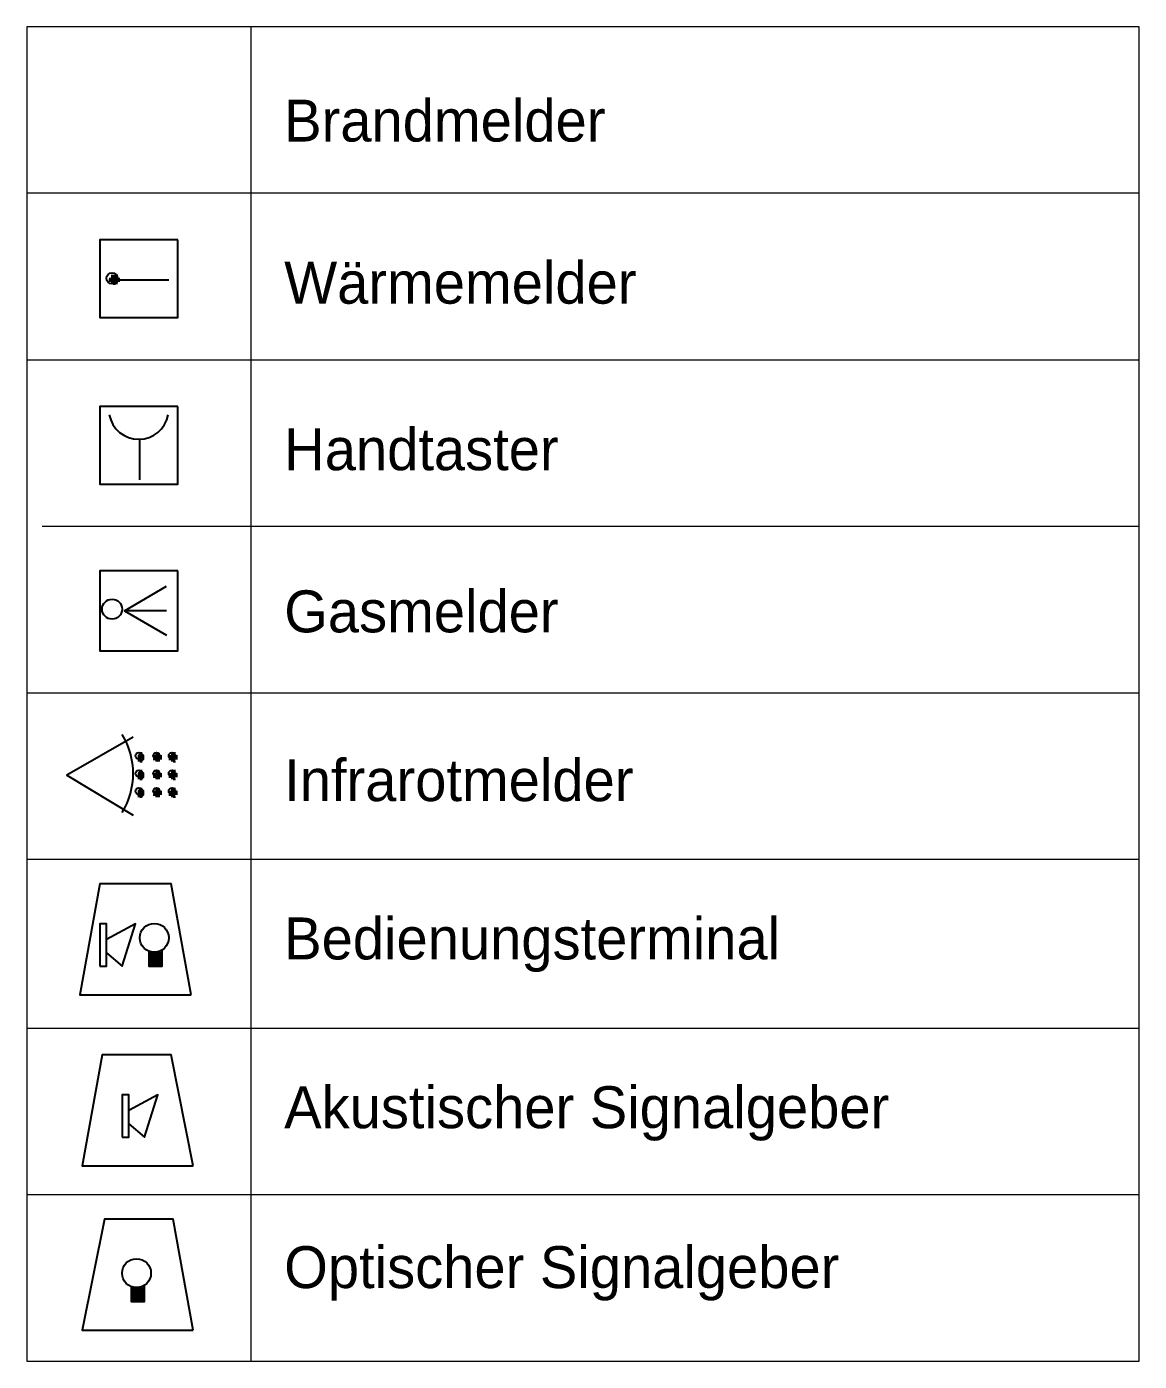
# Model space of a CAD drawing. Header units: millimetres. Extents: x -14546 to 9144, y -9557 to 1648.
# Drawn here: x 5209 to 7151, y -9557 to -7228 of the extents above; entities that cross this region are included whole.
import ezdxf

# ---------------------------------------------------------------- set-up
doc = ezdxf.new("R2010")
doc.units = ezdxf.units.MM
doc.layers.add('PDF2_EL_Legende', color=7, linetype='CONTINUOUS')
doc.layers.add('PDF2_Text', color=7, linetype='CONTINUOUS')
doc.styles.add('PDF ArialMT', font='PDF ArialMT')

msp = doc.modelspace()

# ---------------------------------------------------------------- linework, layer by layer
at = {"layer": 'PDF2_EL_Legende', "color": 7, "lineweight": 9}
msp.add_lwpolyline([(5209.077, -9557.473), (7151.212, -9557.473), (7151.212, -7227.686), (5209.077, -7227.686)], close=True, dxfattribs=at)
for points in [[(5600.605, -7227.686), (5600.605, -9557.473)], [(7151.212, -7518.425), (5209.077, -7518.425)], [(5209.077, -7809.164), (7151.212, -7809.164)], [(7151.212, -8099.902), (5236.212, -8099.902)], [(5209.077, -8390.641), (7151.212, -8390.641)], [(7151.212, -8681.38), (5209.077, -8681.38)], [(5209.077, -8975.995), (7151.212, -8975.995)], [(7151.212, -9266.734), (5209.077, -9266.734)]]:
    msp.add_lwpolyline(points, dxfattribs=at)
at = {"layer": 'PDF2_EL_Legende', "lineweight": 25}
for points in [[(5472.68, -7599.832), (5337.002, -7599.832), (5337.002, -7735.51), (5472.68, -7735.51)], [(5472.68, -7890.57), (5337.002, -7890.57), (5337.002, -8026.249), (5472.68, -8026.249)], [(5472.68, -8177.433), (5337.002, -8177.433), (5337.002, -8316.987), (5472.68, -8316.987)], [(5495.939, -8917.848), (5461.05, -8724.022), (5337.002, -8724.022), (5302.113, -8917.848)], [(5337.002, -8867.453), (5348.631, -8867.453), (5348.631, -8793.799), (5337.002, -8793.799)], [(5499.816, -9216.339), (5461.05, -9022.514), (5340.878, -9022.514), (5305.99, -9216.339)], [(5375.767, -9165.945), (5387.397, -9165.945), (5387.397, -9092.291), (5375.767, -9092.291)], [(5499.816, -9503.202), (5464.927, -9309.376), (5344.755, -9309.376), (5305.99, -9503.202)]]:
    msp.add_lwpolyline(points, close=True, dxfattribs=at)
at = {"layer": 'PDF2_EL_Legende', "lineweight": 0}
for points in [[(5368.014, -7661.856), (5356.384, -7661.856), (5368.014, -7661.856)], [(5364.138, -7661.856), (5360.261, -7661.856), (5364.138, -7661.856)], [(5371.891, -7669.609), (5352.508, -7669.609), (5371.891, -7669.609)], [(5371.891, -7669.609), (5352.508, -7669.609), (5371.891, -7669.609)], [(5368.014, -7673.485), (5356.384, -7673.485), (5368.014, -7673.485)], [(5364.138, -7677.362), (5360.261, -7677.362), (5364.138, -7677.362)], [(5364.138, -7677.362), (5360.261, -7677.362), (5364.138, -7677.362)], [(5406.779, -8503.06), (5402.903, -8503.06), (5406.779, -8503.06)], [(5406.779, -8495.307), (5406.779, -8495.307), (5406.779, -8495.307)], [(5406.779, -8495.307), (5406.779, -8495.307), (5406.779, -8495.307)], [(5406.779, -8495.307), (5406.779, -8495.307), (5406.779, -8495.307)], [(5406.779, -8495.307), (5406.779, -8495.307), (5406.779, -8495.307)], [(5406.779, -8499.184), (5406.779, -8495.307), (5406.779, -8499.184)], [(5437.791, -8503.06), (5430.038, -8503.06), (5437.791, -8503.06)], [(5437.791, -8499.184), (5433.915, -8499.184), (5437.791, -8499.184)], [(5437.791, -8495.307), (5437.791, -8495.307), (5437.791, -8495.307)], [(5437.791, -8495.307), (5437.791, -8495.307), (5437.791, -8495.307)], [(5437.791, -8495.307), (5437.791, -8495.307), (5437.791, -8495.307)], [(5437.791, -8495.307), (5437.791, -8495.307), (5437.791, -8495.307)], [(5464.927, -8499.184), (5461.05, -8499.184), (5464.927, -8499.184)], [(5464.927, -8495.307), (5464.927, -8495.307), (5464.927, -8495.307)], [(5464.927, -8495.307), (5464.927, -8495.307), (5464.927, -8495.307)], [(5406.779, -8510.813), (5406.779, -8510.813), (5406.779, -8510.813)], [(5406.779, -8510.813), (5406.779, -8510.813), (5406.779, -8510.813)], [(5406.779, -8510.813), (5406.779, -8510.813), (5406.779, -8510.813)], [(5406.779, -8510.813), (5406.779, -8510.813), (5406.779, -8510.813)], [(5406.779, -8510.813), (5406.779, -8510.813), (5406.779, -8510.813)], [(5406.779, -8526.319), (5406.779, -8526.319), (5406.779, -8526.319)], [(5406.779, -8526.319), (5406.779, -8526.319), (5406.779, -8526.319)], [(5406.779, -8526.319), (5406.779, -8526.319), (5406.779, -8526.319)], [(5406.779, -8526.319), (5406.779, -8526.319), (5406.779, -8526.319)], [(5406.779, -8530.196), (5406.779, -8526.319), (5406.779, -8530.196)], [(5437.791, -8506.937), (5430.038, -8506.937), (5437.791, -8506.937)], [(5437.791, -8510.813), (5437.791, -8510.813), (5437.791, -8510.813)], [(5437.791, -8510.813), (5437.791, -8510.813), (5437.791, -8510.813)], [(5437.791, -8510.813), (5437.791, -8510.813), (5437.791, -8510.813)], [(5437.791, -8510.813), (5437.791, -8510.813), (5437.791, -8510.813)], [(5437.791, -8526.319), (5437.791, -8526.319), (5437.791, -8526.319)], [(5437.791, -8526.319), (5437.791, -8526.319), (5437.791, -8526.319)], [(5437.791, -8526.319), (5437.791, -8526.319), (5437.791, -8526.319)], [(5437.791, -8526.319), (5437.791, -8526.319), (5437.791, -8526.319)], [(5464.927, -8506.937), (5457.174, -8506.937), (5464.927, -8506.937)], [(5464.927, -8510.813), (5464.927, -8510.813), (5464.927, -8510.813)], [(5464.927, -8510.813), (5464.927, -8510.813), (5464.927, -8510.813)], [(5464.927, -8526.319), (5464.927, -8526.319), (5464.927, -8526.319)], [(5464.927, -8526.319), (5464.927, -8526.319), (5464.927, -8526.319)], [(5406.779, -8534.072), (5402.903, -8534.072), (5406.779, -8534.072)], [(5406.779, -8541.825), (5406.779, -8541.825), (5406.779, -8541.825)], [(5406.779, -8541.825), (5406.779, -8541.825), (5406.779, -8541.825)], [(5406.779, -8541.825), (5406.779, -8541.825), (5406.779, -8541.825)], [(5406.779, -8541.825), (5406.779, -8541.825), (5406.779, -8541.825)], [(5406.779, -8541.825), (5406.779, -8541.825), (5406.779, -8541.825)], [(5437.791, -8534.072), (5430.038, -8534.072), (5437.791, -8534.072)], [(5437.791, -8537.949), (5430.038, -8537.949), (5437.791, -8537.949)], [(5437.791, -8530.196), (5433.915, -8530.196), (5437.791, -8530.196)], [(5437.791, -8541.825), (5437.791, -8541.825), (5437.791, -8541.825)], [(5437.791, -8541.825), (5437.791, -8541.825), (5437.791, -8541.825)], [(5437.791, -8541.825), (5437.791, -8541.825), (5437.791, -8541.825)], [(5437.791, -8541.825), (5437.791, -8541.825), (5437.791, -8541.825)], [(5464.927, -8537.949), (5457.174, -8537.949), (5464.927, -8537.949)], [(5464.927, -8530.196), (5461.05, -8530.196), (5464.927, -8530.196)], [(5464.927, -8541.825), (5464.927, -8541.825), (5464.927, -8541.825)], [(5464.927, -8541.825), (5464.927, -8541.825), (5464.927, -8541.825)], [(5406.779, -8565.084), (5402.903, -8565.084), (5406.779, -8565.084)], [(5406.779, -8557.331), (5406.779, -8557.331), (5406.779, -8557.331)], [(5406.779, -8557.331), (5406.779, -8557.331), (5406.779, -8557.331)], [(5406.779, -8557.331), (5406.779, -8557.331), (5406.779, -8557.331)], [(5406.779, -8557.331), (5406.779, -8557.331), (5406.779, -8557.331)], [(5406.779, -8561.208), (5406.779, -8557.331), (5406.779, -8561.208)], [(5406.779, -8572.838), (5406.779, -8572.838), (5406.779, -8572.838)], [(5406.779, -8572.838), (5406.779, -8572.838), (5406.779, -8572.838)], [(5406.779, -8572.838), (5406.779, -8572.838), (5406.779, -8572.838)], [(5406.779, -8572.838), (5406.779, -8572.838), (5406.779, -8572.838)], [(5406.779, -8572.838), (5406.779, -8572.838), (5406.779, -8572.838)], [(5437.791, -8565.084), (5430.038, -8565.084), (5437.791, -8565.084)], [(5437.791, -8568.961), (5430.038, -8568.961), (5437.791, -8568.961)], [(5437.791, -8561.208), (5433.915, -8561.208), (5437.791, -8561.208)], [(5437.791, -8557.331), (5437.791, -8557.331), (5437.791, -8557.331)], [(5437.791, -8557.331), (5437.791, -8557.331), (5437.791, -8557.331)], [(5437.791, -8557.331), (5437.791, -8557.331), (5437.791, -8557.331)], [(5437.791, -8557.331), (5437.791, -8557.331), (5437.791, -8557.331)], [(5437.791, -8572.838), (5437.791, -8572.838), (5437.791, -8572.838)], [(5437.791, -8572.838), (5437.791, -8572.838), (5437.791, -8572.838)], [(5437.791, -8572.838), (5437.791, -8572.838), (5437.791, -8572.838)], [(5437.791, -8572.838), (5437.791, -8572.838), (5437.791, -8572.838)], [(5464.927, -8568.961), (5457.174, -8568.961), (5464.927, -8568.961)], [(5464.927, -8561.208), (5461.05, -8561.208), (5464.927, -8561.208)], [(5464.927, -8557.331), (5464.927, -8557.331), (5464.927, -8557.331)], [(5464.927, -8557.331), (5464.927, -8557.331), (5464.927, -8557.331)], [(5464.927, -8572.838), (5464.927, -8572.838), (5464.927, -8572.838)], [(5464.927, -8572.838), (5464.927, -8572.838), (5464.927, -8572.838)], [(5445.544, -8844.194), (5437.791, -8844.194), (5445.544, -8844.194)], [(5414.532, -9429.548), (5406.779, -9429.548), (5414.532, -9429.548)]]:
    msp.add_lwpolyline(points, dxfattribs=at)
at = {"layer": 'PDF2_EL_Legende', "lineweight": 25}
for points in [[(5371.891, -7669.609), (5457.174, -7669.609)], [(5406.779, -8018.496), (5406.779, -7948.718)], [(5453.297, -8247.21), (5379.644, -8247.21), (5453.297, -8204.568)], [(5379.644, -8247.21), (5453.297, -8289.852)], [(5395.15, -8468.172), (5278.854, -8534.072), (5395.15, -8603.85)], [(5348.631, -8844.194), (5375.767, -8867.453), (5399.026, -8793.799), (5348.631, -8820.935)], [(5422.285, -8840.317), (5422.285, -8867.453), (5445.544, -8867.453), (5445.544, -8840.317)], [(5387.397, -9142.686), (5414.532, -9165.945), (5437.791, -9092.291), (5387.397, -9119.426)], [(5391.273, -9425.671), (5391.273, -9452.807), (5414.532, -9452.807), (5414.532, -9425.671)]]:
    msp.add_lwpolyline(points, dxfattribs=at)
at = {"layer": 'PDF2_EL_Legende', "lineweight": 0}
for points in [[(5410.656, -8495.307), (5406.779, -8495.307)], [(5468.803, -8495.307), (5464.927, -8495.307)], [(5410.656, -8510.813), (5406.779, -8510.813)], [(5410.656, -8526.319), (5406.779, -8526.319)], [(5468.803, -8510.813), (5464.927, -8510.813)], [(5468.803, -8526.319), (5464.927, -8526.319)], [(5410.656, -8541.825), (5406.779, -8541.825)], [(5468.803, -8541.825), (5464.927, -8541.825)], [(5410.656, -8557.331), (5406.779, -8557.331)], [(5410.656, -8572.838), (5406.779, -8572.838)], [(5468.803, -8557.331), (5464.927, -8557.331)], [(5468.803, -8572.838), (5464.927, -8572.838)]]:
    msp.add_lwpolyline(points, close=True, dxfattribs=at)
at = {"layer": 'PDF2_EL_Legende', "lineweight": 25}
for centre, radius in [((5358.163, -7666.898), 9.691), ((5358.163, -8244.521), 17.444), ((5404.683, -8500.383), 5.815), ((5435.696, -8500.383), 5.815), ((5462.833, -8500.383), 5.815), ((5404.683, -8531.395), 5.815), ((5435.696, -8531.395), 5.815), ((5462.833, -8531.395), 5.815), ((5404.683, -8562.409), 5.815), ((5435.696, -8562.409), 5.815), ((5462.833, -8562.409), 5.815), ((5431.82, -8818.269), 25.197), ((5400.806, -9403.647), 25.197)]:
    msp.add_circle(centre, radius, dxfattribs=at)
for centre, radius, start, end in [((5404.683, -7895.62), 52.333, 190.387567, 349.612433), ((5265.123, -8531.395), 129.863, 328.44725, 31.55275)]:
    msp.add_arc(centre, radius, start, end, dxfattribs=at)
at = {"layer": 'PDF2_EL_Legende'}
for points in [[(5360.261, -7661.856), (5368.014, -7661.856), (5356.384, -7661.856)], [(5356.384, -7661.856), (5368.014, -7661.856), (5368.014, -7661.856)], [(5368.014, -7661.856), (5356.384, -7661.856), (5368.014, -7665.732)], [(5356.384, -7661.856), (5368.014, -7665.732), (5356.384, -7665.732)], [(5360.261, -7661.856), (5364.138, -7661.856), (5364.138, -7661.856)], [(5364.138, -7661.856), (5364.138, -7661.856), (5360.261, -7661.856)], [(5360.261, -7661.856), (5364.138, -7661.856), (5364.138, -7661.856)], [(5364.138, -7661.856), (5360.261, -7661.856), (5368.014, -7661.856)], [(5356.384, -7665.732), (5371.891, -7665.732), (5352.508, -7665.732)], [(5371.891, -7665.732), (5352.508, -7665.732), (5371.891, -7669.609)], [(5352.508, -7665.732), (5371.891, -7669.609), (5352.508, -7669.609)], [(5352.508, -7669.609), (5371.891, -7669.609), (5371.891, -7669.609)], [(5371.891, -7669.609), (5371.891, -7669.609), (5352.508, -7669.609)], [(5371.891, -7669.609), (5352.508, -7669.609), (5371.891, -7673.485)], [(5352.508, -7669.609), (5371.891, -7673.485), (5352.508, -7673.485)], [(5371.891, -7673.485), (5352.508, -7673.485), (5368.014, -7673.485)], [(5352.508, -7673.485), (5368.014, -7673.485), (5356.384, -7673.485)], [(5368.014, -7665.732), (5356.384, -7665.732), (5371.891, -7665.732)], [(5356.384, -7673.485), (5368.014, -7673.485), (5368.014, -7673.485)], [(5368.014, -7673.485), (5356.384, -7673.485), (5368.014, -7677.362)], [(5356.384, -7673.485), (5368.014, -7677.362), (5356.384, -7677.362)], [(5368.014, -7677.362), (5356.384, -7677.362), (5364.138, -7677.362)], [(5356.384, -7677.362), (5364.138, -7677.362), (5360.261, -7677.362)], [(5360.261, -7677.362), (5364.138, -7677.362), (5364.138, -7677.362)], [(5364.138, -7677.362), (5364.138, -7677.362), (5360.261, -7677.362)], [(5406.779, -8495.307), (5406.779, -8499.184), (5402.903, -8499.184)], [(5402.903, -8499.184), (5406.779, -8499.184), (5406.779, -8499.184)], [(5406.779, -8499.184), (5406.779, -8499.184), (5402.903, -8499.184)], [(5402.903, -8499.184), (5406.779, -8499.184), (5406.779, -8499.184)], [(5406.779, -8499.184), (5406.779, -8499.184), (5402.903, -8499.184)], [(5402.903, -8499.184), (5406.779, -8499.184), (5406.779, -8499.184)], [(5406.779, -8499.184), (5406.779, -8499.184), (5402.903, -8499.184)], [(5406.779, -8499.184), (5402.903, -8499.184), (5406.779, -8503.06)], [(5402.903, -8499.184), (5406.779, -8503.06), (5402.903, -8503.06)], [(5402.903, -8503.06), (5406.779, -8503.06), (5406.779, -8503.06)], [(5406.779, -8503.06), (5406.779, -8503.06), (5402.903, -8503.06)], [(5402.903, -8503.06), (5406.779, -8503.06), (5406.779, -8503.06)], [(5406.779, -8503.06), (5406.779, -8503.06), (5402.903, -8503.06)], [(5402.903, -8503.06), (5406.779, -8503.06), (5406.779, -8503.06)], [(5406.779, -8503.06), (5402.903, -8503.06), (5406.779, -8506.937)], [(5402.903, -8503.06), (5406.779, -8506.937), (5402.903, -8506.937)], [(5406.779, -8495.307), (5410.656, -8495.307), (5410.656, -8495.307)], [(5410.656, -8495.307), (5410.656, -8495.307), (5406.779, -8495.307)], [(5406.779, -8495.307), (5410.656, -8495.307), (5410.656, -8495.307)], [(5410.656, -8495.307), (5410.656, -8495.307), (5406.779, -8495.307)], [(5410.656, -8495.307), (5406.779, -8495.307), (5414.532, -8499.184)], [(5406.779, -8495.307), (5414.532, -8499.184), (5406.779, -8499.184)], [(5406.779, -8499.184), (5414.532, -8499.184), (5414.532, -8499.184)], [(5414.532, -8499.184), (5414.532, -8499.184), (5406.779, -8499.184)], [(5406.779, -8499.184), (5414.532, -8499.184), (5414.532, -8499.184)], [(5414.532, -8499.184), (5414.532, -8499.184), (5406.779, -8499.184)], [(5406.779, -8499.184), (5414.532, -8499.184), (5414.532, -8499.184)], [(5414.532, -8499.184), (5414.532, -8499.184), (5406.779, -8499.184)], [(5414.532, -8499.184), (5406.779, -8499.184), (5414.532, -8503.06)], [(5406.779, -8499.184), (5414.532, -8503.06), (5406.779, -8503.06)], [(5406.779, -8503.06), (5414.532, -8503.06), (5414.532, -8503.06)], [(5414.532, -8503.06), (5414.532, -8503.06), (5406.779, -8503.06)], [(5406.779, -8503.06), (5414.532, -8503.06), (5414.532, -8503.06)], [(5414.532, -8503.06), (5414.532, -8503.06), (5406.779, -8503.06)], [(5414.532, -8503.06), (5406.779, -8503.06), (5414.532, -8506.937)], [(5406.779, -8503.06), (5414.532, -8506.937), (5406.779, -8506.937)], [(5433.915, -8499.184), (5437.791, -8499.184), (5430.038, -8499.184)], [(5430.038, -8499.184), (5437.791, -8499.184), (5437.791, -8499.184)], [(5437.791, -8499.184), (5437.791, -8499.184), (5430.038, -8499.184)], [(5430.038, -8499.184), (5437.791, -8499.184), (5437.791, -8499.184)], [(5437.791, -8499.184), (5437.791, -8499.184), (5430.038, -8499.184)], [(5437.791, -8499.184), (5430.038, -8499.184), (5437.791, -8503.06)], [(5430.038, -8499.184), (5437.791, -8503.06), (5430.038, -8503.06)], [(5430.038, -8503.06), (5437.791, -8503.06), (5437.791, -8503.06)], [(5437.791, -8503.06), (5437.791, -8503.06), (5430.038, -8503.06)], [(5430.038, -8503.06), (5437.791, -8503.06), (5437.791, -8503.06)], [(5437.791, -8503.06), (5437.791, -8503.06), (5430.038, -8503.06)], [(5430.038, -8503.06), (5437.791, -8503.06), (5437.791, -8503.06)], [(5437.791, -8503.06), (5430.038, -8503.06), (5437.791, -8506.937)], [(5430.038, -8503.06), (5437.791, -8506.937), (5430.038, -8506.937)], [(5437.791, -8495.307), (5433.915, -8495.307), (5433.915, -8495.307)], [(5433.915, -8495.307), (5437.791, -8495.307), (5437.791, -8495.307)], [(5437.791, -8495.307), (5437.791, -8495.307), (5433.915, -8495.307)], [(5437.791, -8495.307), (5433.915, -8495.307), (5437.791, -8499.184)], [(5433.915, -8495.307), (5437.791, -8499.184), (5433.915, -8499.184)], [(5437.791, -8495.307), (5441.668, -8495.307), (5441.668, -8495.307)], [(5441.668, -8495.307), (5441.668, -8495.307), (5437.791, -8495.307)], [(5441.668, -8495.307), (5437.791, -8495.307), (5441.668, -8499.184)], [(5437.791, -8495.307), (5441.668, -8499.184), (5437.791, -8499.184)], [(5437.791, -8499.184), (5441.668, -8499.184), (5441.668, -8499.184)], [(5441.668, -8499.184), (5441.668, -8499.184), (5437.791, -8499.184)], [(5437.791, -8499.184), (5441.668, -8499.184), (5441.668, -8499.184)], [(5441.668, -8499.184), (5441.668, -8499.184), (5437.791, -8499.184)], [(5445.544, -8499.184), (5445.544, -8499.184), (5437.791, -8499.184)], [(5445.544, -8499.184), (5437.791, -8499.184), (5441.668, -8499.184)], [(5445.544, -8499.184), (5437.791, -8499.184), (5445.544, -8503.06)], [(5437.791, -8499.184), (5445.544, -8503.06), (5437.791, -8503.06)], [(5437.791, -8503.06), (5445.544, -8503.06), (5445.544, -8503.06)], [(5445.544, -8503.06), (5445.544, -8503.06), (5437.791, -8503.06)], [(5437.791, -8503.06), (5445.544, -8503.06), (5445.544, -8503.06)], [(5445.544, -8503.06), (5445.544, -8503.06), (5437.791, -8503.06)], [(5445.544, -8503.06), (5437.791, -8503.06), (5445.544, -8506.937)], [(5437.791, -8503.06), (5445.544, -8506.937), (5437.791, -8506.937)], [(5461.05, -8499.184), (5464.927, -8499.184), (5457.174, -8499.184)], [(5464.927, -8499.184), (5457.174, -8499.184), (5464.927, -8503.06)], [(5457.174, -8499.184), (5464.927, -8503.06), (5457.174, -8503.06)], [(5457.174, -8503.06), (5464.927, -8503.06), (5464.927, -8503.06)], [(5464.927, -8503.06), (5464.927, -8503.06), (5457.174, -8503.06)], [(5457.174, -8503.06), (5464.927, -8503.06), (5464.927, -8503.06)], [(5464.927, -8503.06), (5464.927, -8503.06), (5457.174, -8503.06)], [(5464.927, -8503.06), (5457.174, -8503.06), (5464.927, -8506.937)], [(5457.174, -8503.06), (5464.927, -8506.937), (5457.174, -8506.937)], [(5464.927, -8495.307), (5461.05, -8495.307), (5461.05, -8495.307)], [(5464.927, -8495.307), (5461.05, -8495.307), (5464.927, -8499.184)], [(5461.05, -8495.307), (5464.927, -8499.184), (5461.05, -8499.184)], [(5461.05, -8499.184), (5464.927, -8499.184), (5464.927, -8499.184)], [(5464.927, -8499.184), (5464.927, -8499.184), (5461.05, -8499.184)], [(5461.05, -8499.184), (5464.927, -8499.184), (5464.927, -8499.184)], [(5464.927, -8499.184), (5464.927, -8499.184), (5461.05, -8499.184)], [(5464.927, -8495.307), (5468.803, -8495.307), (5468.803, -8495.307)], [(5468.803, -8495.307), (5468.803, -8495.307), (5464.927, -8495.307)], [(5464.927, -8495.307), (5468.803, -8495.307), (5468.803, -8495.307)], [(5468.803, -8495.307), (5468.803, -8495.307), (5464.927, -8495.307)], [(5468.803, -8495.307), (5464.927, -8495.307), (5468.803, -8499.184)], [(5464.927, -8495.307), (5468.803, -8499.184), (5464.927, -8499.184)], [(5472.68, -8499.184), (5472.68, -8499.184), (5464.927, -8499.184)], [(5472.68, -8499.184), (5464.927, -8499.184), (5468.803, -8499.184)], [(5464.927, -8499.184), (5472.68, -8499.184), (5472.68, -8499.184)], [(5472.68, -8499.184), (5472.68, -8499.184), (5464.927, -8499.184)], [(5464.927, -8499.184), (5472.68, -8499.184), (5472.68, -8499.184)], [(5472.68, -8499.184), (5472.68, -8499.184), (5464.927, -8499.184)], [(5472.68, -8499.184), (5464.927, -8499.184), (5472.68, -8503.06)], [(5464.927, -8499.184), (5472.68, -8503.06), (5464.927, -8503.06)], [(5464.927, -8503.06), (5472.68, -8503.06), (5472.68, -8503.06)], [(5472.68, -8503.06), (5472.68, -8503.06), (5464.927, -8503.06)], [(5464.927, -8503.06), (5472.68, -8503.06), (5472.68, -8503.06)], [(5472.68, -8503.06), (5472.68, -8503.06), (5464.927, -8503.06)], [(5472.68, -8503.06), (5464.927, -8503.06), (5472.68, -8506.937)], [(5464.927, -8503.06), (5472.68, -8506.937), (5464.927, -8506.937)], [(5402.903, -8506.937), (5406.779, -8506.937), (5406.779, -8506.937)], [(5406.779, -8506.937), (5406.779, -8506.937), (5402.903, -8506.937)], [(5402.903, -8506.937), (5406.779, -8506.937), (5406.779, -8506.937)], [(5406.779, -8506.937), (5406.779, -8506.937), (5402.903, -8506.937)], [(5406.779, -8506.937), (5402.903, -8506.937), (5406.779, -8510.813)], [(5402.903, -8506.937), (5406.779, -8510.813), (5402.903, -8510.813)], [(5402.903, -8510.813), (5406.779, -8510.813), (5406.779, -8510.813)], [(5406.779, -8510.813), (5406.779, -8510.813), (5402.903, -8510.813)], [(5406.779, -8526.319), (5406.779, -8530.196), (5402.903, -8530.196)], [(5406.779, -8506.937), (5414.532, -8506.937), (5414.532, -8506.937)], [(5414.532, -8506.937), (5414.532, -8506.937), (5406.779, -8506.937)], [(5406.779, -8506.937), (5414.532, -8506.937), (5414.532, -8506.937)], [(5414.532, -8506.937), (5414.532, -8506.937), (5406.779, -8506.937)], [(5406.779, -8506.937), (5414.532, -8506.937), (5414.532, -8506.937)], [(5414.532, -8506.937), (5414.532, -8506.937), (5406.779, -8506.937)], [(5414.532, -8506.937), (5406.779, -8506.937), (5410.656, -8510.813)], [(5406.779, -8506.937), (5410.656, -8510.813), (5406.779, -8510.813)], [(5406.779, -8510.813), (5410.656, -8510.813), (5410.656, -8510.813)], [(5410.656, -8510.813), (5410.656, -8510.813), (5406.779, -8510.813)], [(5406.779, -8510.813), (5410.656, -8510.813), (5410.656, -8510.813)], [(5410.656, -8510.813), (5410.656, -8510.813), (5406.779, -8510.813)], [(5406.779, -8526.319), (5410.656, -8526.319), (5410.656, -8526.319)], [(5410.656, -8526.319), (5410.656, -8526.319), (5406.779, -8526.319)], [(5406.779, -8526.319), (5410.656, -8526.319), (5410.656, -8526.319)], [(5410.656, -8526.319), (5410.656, -8526.319), (5406.779, -8526.319)], [(5410.656, -8526.319), (5406.779, -8526.319), (5414.532, -8530.196)], [(5406.779, -8526.319), (5414.532, -8530.196), (5406.779, -8530.196)], [(5430.038, -8506.937), (5437.791, -8506.937), (5437.791, -8506.937)], [(5437.791, -8506.937), (5437.791, -8506.937), (5430.038, -8506.937)], [(5430.038, -8506.937), (5437.791, -8506.937), (5433.915, -8506.937)], [(5437.791, -8506.937), (5433.915, -8506.937), (5437.791, -8510.813)], [(5433.915, -8506.937), (5437.791, -8510.813), (5433.915, -8510.813)], [(5433.915, -8510.813), (5437.791, -8510.813), (5437.791, -8510.813)], [(5437.791, -8510.813), (5437.791, -8510.813), (5433.915, -8510.813)], [(5433.915, -8510.813), (5437.791, -8510.813), (5437.791, -8510.813)], [(5437.791, -8510.813), (5437.791, -8510.813), (5433.915, -8510.813)], [(5433.915, -8510.813), (5437.791, -8510.813), (5437.791, -8510.813)], [(5437.791, -8510.813), (5437.791, -8510.813), (5433.915, -8510.813)], [(5437.791, -8526.319), (5433.915, -8526.319), (5433.915, -8526.319)], [(5433.915, -8526.319), (5437.791, -8526.319), (5437.791, -8526.319)], [(5437.791, -8526.319), (5437.791, -8526.319), (5433.915, -8526.319)], [(5437.791, -8526.319), (5433.915, -8526.319), (5437.791, -8530.196)], [(5433.915, -8526.319), (5437.791, -8530.196), (5433.915, -8530.196)], [(5441.668, -8506.937), (5441.668, -8506.937), (5437.791, -8506.937)], [(5441.668, -8506.937), (5437.791, -8506.937), (5445.544, -8506.937)], [(5437.791, -8506.937), (5441.668, -8506.937), (5441.668, -8506.937)], [(5441.668, -8506.937), (5441.668, -8506.937), (5437.791, -8506.937)], [(5437.791, -8506.937), (5441.668, -8506.937), (5441.668, -8506.937)], [(5441.668, -8506.937), (5441.668, -8506.937), (5437.791, -8506.937)], [(5441.668, -8506.937), (5437.791, -8506.937), (5441.668, -8510.813)], [(5437.791, -8506.937), (5441.668, -8510.813), (5437.791, -8510.813)], [(5437.791, -8510.813), (5441.668, -8510.813), (5441.668, -8510.813)], [(5437.791, -8526.319), (5441.668, -8526.319), (5441.668, -8526.319)], [(5441.668, -8526.319), (5441.668, -8526.319), (5437.791, -8526.319)], [(5441.668, -8526.319), (5437.791, -8526.319), (5441.668, -8530.196)], [(5437.791, -8526.319), (5441.668, -8530.196), (5437.791, -8530.196)], [(5457.174, -8506.937), (5464.927, -8506.937), (5461.05, -8506.937)], [(5461.05, -8506.937), (5464.927, -8506.937), (5464.927, -8506.937)], [(5464.927, -8506.937), (5464.927, -8506.937), (5461.05, -8506.937)], [(5461.05, -8506.937), (5464.927, -8506.937), (5464.927, -8506.937)], [(5464.927, -8506.937), (5464.927, -8506.937), (5461.05, -8506.937)], [(5464.927, -8506.937), (5461.05, -8506.937), (5464.927, -8510.813)], [(5461.05, -8506.937), (5464.927, -8510.813), (5461.05, -8510.813)], [(5461.05, -8510.813), (5464.927, -8510.813), (5464.927, -8510.813)], [(5464.927, -8510.813), (5464.927, -8510.813), (5461.05, -8510.813)], [(5464.927, -8526.319), (5461.05, -8526.319), (5461.05, -8526.319)], [(5464.927, -8526.319), (5461.05, -8526.319), (5464.927, -8530.196)], [(5461.05, -8526.319), (5464.927, -8530.196), (5461.05, -8530.196)], [(5464.927, -8506.937), (5472.68, -8506.937), (5472.68, -8506.937)], [(5472.68, -8506.937), (5472.68, -8506.937), (5464.927, -8506.937)], [(5464.927, -8506.937), (5472.68, -8506.937), (5472.68, -8506.937)], [(5472.68, -8506.937), (5472.68, -8506.937), (5464.927, -8506.937)], [(5468.803, -8506.937), (5468.803, -8506.937), (5464.927, -8506.937)], [(5468.803, -8506.937), (5464.927, -8506.937), (5472.68, -8506.937)], [(5468.803, -8506.937), (5464.927, -8506.937), (5468.803, -8510.813)], [(5464.927, -8506.937), (5468.803, -8510.813), (5464.927, -8510.813)], [(5464.927, -8510.813), (5468.803, -8510.813), (5468.803, -8510.813)], [(5468.803, -8510.813), (5468.803, -8510.813), (5464.927, -8510.813)], [(5464.927, -8510.813), (5468.803, -8510.813), (5468.803, -8510.813)], [(5468.803, -8510.813), (5468.803, -8510.813), (5464.927, -8510.813)], [(5464.927, -8526.319), (5468.803, -8526.319), (5468.803, -8526.319)], [(5468.803, -8526.319), (5468.803, -8526.319), (5464.927, -8526.319)], [(5464.927, -8526.319), (5468.803, -8526.319), (5468.803, -8526.319)], [(5468.803, -8526.319), (5468.803, -8526.319), (5464.927, -8526.319)], [(5468.803, -8526.319), (5464.927, -8526.319), (5468.803, -8530.196)], [(5464.927, -8526.319), (5468.803, -8530.196), (5464.927, -8530.196)], [(5402.903, -8530.196), (5406.779, -8530.196), (5406.779, -8530.196)], [(5406.779, -8530.196), (5406.779, -8530.196), (5402.903, -8530.196)], [(5402.903, -8530.196), (5406.779, -8530.196), (5406.779, -8530.196)], [(5406.779, -8530.196), (5406.779, -8530.196), (5402.903, -8530.196)], [(5402.903, -8530.196), (5406.779, -8530.196), (5406.779, -8530.196)], [(5406.779, -8530.196), (5406.779, -8530.196), (5402.903, -8530.196)], [(5406.779, -8530.196), (5402.903, -8530.196), (5406.779, -8534.072)], [(5402.903, -8530.196), (5406.779, -8534.072), (5402.903, -8534.072)], [(5402.903, -8534.072), (5406.779, -8534.072), (5406.779, -8534.072)], [(5406.779, -8534.072), (5406.779, -8534.072), (5402.903, -8534.072)], [(5402.903, -8534.072), (5406.779, -8534.072), (5406.779, -8534.072)], [(5406.779, -8534.072), (5406.779, -8534.072), (5402.903, -8534.072)], [(5402.903, -8534.072), (5406.779, -8534.072), (5406.779, -8534.072)], [(5406.779, -8534.072), (5402.903, -8534.072), (5406.779, -8537.949)], [(5402.903, -8534.072), (5406.779, -8537.949), (5402.903, -8537.949)], [(5402.903, -8537.949), (5406.779, -8537.949), (5406.779, -8537.949)], [(5406.779, -8537.949), (5406.779, -8537.949), (5402.903, -8537.949)], [(5402.903, -8537.949), (5406.779, -8537.949), (5406.779, -8537.949)], [(5406.779, -8537.949), (5406.779, -8537.949), (5402.903, -8537.949)], [(5406.779, -8537.949), (5402.903, -8537.949), (5406.779, -8541.825)], [(5402.903, -8537.949), (5406.779, -8541.825), (5402.903, -8541.825)], [(5402.903, -8541.825), (5406.779, -8541.825), (5406.779, -8541.825)], [(5406.779, -8541.825), (5406.779, -8541.825), (5402.903, -8541.825)], [(5406.779, -8530.196), (5414.532, -8530.196), (5414.532, -8530.196)], [(5414.532, -8530.196), (5414.532, -8530.196), (5406.779, -8530.196)], [(5406.779, -8530.196), (5414.532, -8530.196), (5414.532, -8530.196)], [(5414.532, -8530.196), (5414.532, -8530.196), (5406.779, -8530.196)], [(5406.779, -8530.196), (5414.532, -8530.196), (5414.532, -8530.196)], [(5414.532, -8530.196), (5414.532, -8530.196), (5406.779, -8530.196)], [(5414.532, -8530.196), (5406.779, -8530.196), (5414.532, -8534.072)], [(5406.779, -8530.196), (5414.532, -8534.072), (5406.779, -8534.072)], [(5406.779, -8534.072), (5414.532, -8534.072), (5414.532, -8534.072)], [(5414.532, -8534.072), (5414.532, -8534.072), (5406.779, -8534.072)], [(5406.779, -8534.072), (5414.532, -8534.072), (5414.532, -8534.072)], [(5414.532, -8534.072), (5414.532, -8534.072), (5406.779, -8534.072)], [(5414.532, -8534.072), (5406.779, -8534.072), (5414.532, -8537.949)], [(5406.779, -8534.072), (5414.532, -8537.949), (5406.779, -8537.949)], [(5406.779, -8537.949), (5414.532, -8537.949), (5414.532, -8537.949)], [(5414.532, -8537.949), (5414.532, -8537.949), (5406.779, -8537.949)], [(5406.779, -8537.949), (5414.532, -8537.949), (5414.532, -8537.949)], [(5414.532, -8537.949), (5414.532, -8537.949), (5406.779, -8537.949)], [(5406.779, -8537.949), (5414.532, -8537.949), (5414.532, -8537.949)], [(5414.532, -8537.949), (5414.532, -8537.949), (5406.779, -8537.949)], [(5414.532, -8537.949), (5406.779, -8537.949), (5410.656, -8541.825)], [(5406.779, -8537.949), (5410.656, -8541.825), (5406.779, -8541.825)], [(5406.779, -8541.825), (5410.656, -8541.825), (5410.656, -8541.825)], [(5410.656, -8541.825), (5410.656, -8541.825), (5406.779, -8541.825)], [(5406.779, -8541.825), (5410.656, -8541.825), (5410.656, -8541.825)], [(5410.656, -8541.825), (5410.656, -8541.825), (5406.779, -8541.825)], [(5433.915, -8530.196), (5437.791, -8530.196), (5430.038, -8530.196)], [(5430.038, -8530.196), (5437.791, -8530.196), (5437.791, -8530.196)], [(5437.791, -8530.196), (5437.791, -8530.196), (5430.038, -8530.196)], [(5430.038, -8530.196), (5437.791, -8530.196), (5437.791, -8530.196)], [(5437.791, -8530.196), (5437.791, -8530.196), (5430.038, -8530.196)], [(5437.791, -8530.196), (5430.038, -8530.196), (5437.791, -8534.072)], [(5430.038, -8530.196), (5437.791, -8534.072), (5430.038, -8534.072)], [(5430.038, -8534.072), (5437.791, -8534.072), (5437.791, -8534.072)], [(5437.791, -8534.072), (5437.791, -8534.072), (5430.038, -8534.072)], [(5430.038, -8534.072), (5437.791, -8534.072), (5437.791, -8534.072)], [(5437.791, -8534.072), (5437.791, -8534.072), (5430.038, -8534.072)], [(5430.038, -8534.072), (5437.791, -8534.072), (5437.791, -8534.072)], [(5437.791, -8534.072), (5430.038, -8534.072), (5437.791, -8537.949)], [(5430.038, -8534.072), (5437.791, -8537.949), (5430.038, -8537.949)], [(5430.038, -8537.949), (5437.791, -8537.949), (5437.791, -8537.949)], [(5437.791, -8537.949), (5437.791, -8537.949), (5430.038, -8537.949)], [(5430.038, -8537.949), (5437.791, -8537.949), (5433.915, -8537.949)], [(5437.791, -8537.949), (5433.915, -8537.949), (5437.791, -8541.825)], [(5433.915, -8537.949), (5437.791, -8541.825), (5433.915, -8541.825)], [(5433.915, -8541.825), (5437.791, -8541.825), (5437.791, -8541.825)], [(5437.791, -8541.825), (5437.791, -8541.825), (5433.915, -8541.825)], [(5433.915, -8541.825), (5437.791, -8541.825), (5437.791, -8541.825)], [(5437.791, -8541.825), (5437.791, -8541.825), (5433.915, -8541.825)], [(5433.915, -8541.825), (5437.791, -8541.825), (5437.791, -8541.825)], [(5437.791, -8541.825), (5437.791, -8541.825), (5433.915, -8541.825)], [(5437.791, -8530.196), (5441.668, -8530.196), (5441.668, -8530.196)], [(5441.668, -8530.196), (5441.668, -8530.196), (5437.791, -8530.196)], [(5437.791, -8530.196), (5441.668, -8530.196), (5441.668, -8530.196)], [(5441.668, -8530.196), (5441.668, -8530.196), (5437.791, -8530.196)], [(5445.544, -8530.196), (5445.544, -8530.196), (5437.791, -8530.196)], [(5445.544, -8530.196), (5437.791, -8530.196), (5441.668, -8530.196)], [(5445.544, -8530.196), (5437.791, -8530.196), (5445.544, -8534.072)], [(5437.791, -8530.196), (5445.544, -8534.072), (5437.791, -8534.072)], [(5437.791, -8534.072), (5445.544, -8534.072), (5445.544, -8534.072)], [(5445.544, -8534.072), (5445.544, -8534.072), (5437.791, -8534.072)], [(5437.791, -8534.072), (5445.544, -8534.072), (5445.544, -8534.072)], [(5445.544, -8534.072), (5445.544, -8534.072), (5437.791, -8534.072)], [(5445.544, -8534.072), (5437.791, -8534.072), (5445.544, -8537.949)], [(5437.791, -8534.072), (5445.544, -8537.949), (5437.791, -8537.949)], [(5441.668, -8537.949), (5441.668, -8537.949), (5437.791, -8537.949)], [(5441.668, -8537.949), (5437.791, -8537.949), (5445.544, -8537.949)], [(5437.791, -8537.949), (5441.668, -8537.949), (5441.668, -8537.949)], [(5441.668, -8537.949), (5441.668, -8537.949), (5437.791, -8537.949)], [(5437.791, -8537.949), (5441.668, -8537.949), (5441.668, -8537.949)], [(5441.668, -8537.949), (5441.668, -8537.949), (5437.791, -8537.949)], [(5441.668, -8537.949), (5437.791, -8537.949), (5441.668, -8541.825)], [(5437.791, -8537.949), (5441.668, -8541.825), (5437.791, -8541.825)], [(5437.791, -8541.825), (5441.668, -8541.825), (5441.668, -8541.825)], [(5461.05, -8530.196), (5464.927, -8530.196), (5457.174, -8530.196)], [(5464.927, -8530.196), (5457.174, -8530.196), (5464.927, -8534.072)], [(5457.174, -8530.196), (5464.927, -8534.072), (5457.174, -8534.072)], [(5457.174, -8534.072), (5464.927, -8534.072), (5464.927, -8534.072)], [(5464.927, -8534.072), (5464.927, -8534.072), (5457.174, -8534.072)], [(5457.174, -8534.072), (5464.927, -8534.072), (5464.927, -8534.072)], [(5464.927, -8534.072), (5464.927, -8534.072), (5457.174, -8534.072)], [(5464.927, -8534.072), (5457.174, -8534.072), (5464.927, -8537.949)], [(5457.174, -8534.072), (5464.927, -8537.949), (5457.174, -8537.949)], [(5457.174, -8537.949), (5464.927, -8537.949), (5461.05, -8537.949)], [(5461.05, -8530.196), (5464.927, -8530.196), (5464.927, -8530.196)], [(5464.927, -8530.196), (5464.927, -8530.196), (5461.05, -8530.196)], [(5461.05, -8530.196), (5464.927, -8530.196), (5464.927, -8530.196)], [(5464.927, -8530.196), (5464.927, -8530.196), (5461.05, -8530.196)], [(5461.05, -8537.949), (5464.927, -8537.949), (5464.927, -8537.949)], [(5464.927, -8537.949), (5464.927, -8537.949), (5461.05, -8537.949)], [(5461.05, -8537.949), (5464.927, -8537.949), (5464.927, -8537.949)], [(5464.927, -8537.949), (5464.927, -8537.949), (5461.05, -8537.949)], [(5464.927, -8537.949), (5461.05, -8537.949), (5464.927, -8541.825)], [(5461.05, -8537.949), (5464.927, -8541.825), (5461.05, -8541.825)], [(5461.05, -8541.825), (5464.927, -8541.825), (5464.927, -8541.825)], [(5464.927, -8541.825), (5464.927, -8541.825), (5461.05, -8541.825)], [(5472.68, -8530.196), (5472.68, -8530.196), (5464.927, -8530.196)], [(5472.68, -8530.196), (5464.927, -8530.196), (5468.803, -8530.196)], [(5464.927, -8530.196), (5472.68, -8530.196), (5472.68, -8530.196)], [(5472.68, -8530.196), (5472.68, -8530.196), (5464.927, -8530.196)], [(5464.927, -8530.196), (5472.68, -8530.196), (5472.68, -8530.196)], [(5472.68, -8530.196), (5472.68, -8530.196), (5464.927, -8530.196)], [(5472.68, -8530.196), (5464.927, -8530.196), (5472.68, -8534.072)], [(5464.927, -8530.196), (5472.68, -8534.072), (5464.927, -8534.072)], [(5464.927, -8534.072), (5472.68, -8534.072), (5472.68, -8534.072)], [(5472.68, -8534.072), (5472.68, -8534.072), (5464.927, -8534.072)], [(5464.927, -8534.072), (5472.68, -8534.072), (5472.68, -8534.072)], [(5472.68, -8534.072), (5472.68, -8534.072), (5464.927, -8534.072)], [(5472.68, -8534.072), (5464.927, -8534.072), (5472.68, -8537.949)], [(5464.927, -8534.072), (5472.68, -8537.949), (5464.927, -8537.949)], [(5464.927, -8537.949), (5472.68, -8537.949), (5472.68, -8537.949)], [(5472.68, -8537.949), (5472.68, -8537.949), (5464.927, -8537.949)], [(5464.927, -8537.949), (5472.68, -8537.949), (5472.68, -8537.949)], [(5472.68, -8537.949), (5472.68, -8537.949), (5464.927, -8537.949)], [(5468.803, -8537.949), (5468.803, -8537.949), (5464.927, -8537.949)], [(5468.803, -8537.949), (5464.927, -8537.949), (5472.68, -8537.949)], [(5468.803, -8537.949), (5464.927, -8537.949), (5468.803, -8541.825)], [(5464.927, -8537.949), (5468.803, -8541.825), (5464.927, -8541.825)], [(5464.927, -8541.825), (5468.803, -8541.825), (5468.803, -8541.825)], [(5468.803, -8541.825), (5468.803, -8541.825), (5464.927, -8541.825)], [(5464.927, -8541.825), (5468.803, -8541.825), (5468.803, -8541.825)], [(5468.803, -8541.825), (5468.803, -8541.825), (5464.927, -8541.825)], [(5406.779, -8557.331), (5406.779, -8561.208), (5402.903, -8561.208)], [(5402.903, -8561.208), (5406.779, -8561.208), (5406.779, -8561.208)], [(5406.779, -8561.208), (5406.779, -8561.208), (5402.903, -8561.208)], [(5402.903, -8561.208), (5406.779, -8561.208), (5406.779, -8561.208)], [(5406.779, -8561.208), (5406.779, -8561.208), (5402.903, -8561.208)], [(5402.903, -8561.208), (5406.779, -8561.208), (5406.779, -8561.208)], [(5406.779, -8561.208), (5406.779, -8561.208), (5402.903, -8561.208)], [(5406.779, -8561.208), (5402.903, -8561.208), (5406.779, -8565.084)], [(5402.903, -8561.208), (5406.779, -8565.084), (5402.903, -8565.084)], [(5402.903, -8565.084), (5406.779, -8565.084), (5406.779, -8565.084)], [(5406.779, -8565.084), (5406.779, -8565.084), (5402.903, -8565.084)], [(5402.903, -8565.084), (5406.779, -8565.084), (5406.779, -8565.084)], [(5406.779, -8565.084), (5406.779, -8565.084), (5402.903, -8565.084)], [(5402.903, -8565.084), (5406.779, -8565.084), (5406.779, -8565.084)], [(5406.779, -8565.084), (5402.903, -8565.084), (5406.779, -8568.961)], [(5402.903, -8565.084), (5406.779, -8568.961), (5402.903, -8568.961)], [(5402.903, -8568.961), (5406.779, -8568.961), (5406.779, -8568.961)], [(5406.779, -8568.961), (5406.779, -8568.961), (5402.903, -8568.961)], [(5402.903, -8568.961), (5406.779, -8568.961), (5406.779, -8568.961)], [(5406.779, -8568.961), (5406.779, -8568.961), (5402.903, -8568.961)], [(5406.779, -8568.961), (5402.903, -8568.961), (5406.779, -8572.838)], [(5402.903, -8568.961), (5406.779, -8572.838), (5402.903, -8572.838)], [(5402.903, -8572.838), (5406.779, -8572.838), (5406.779, -8572.838)], [(5406.779, -8572.838), (5406.779, -8572.838), (5402.903, -8572.838)], [(5406.779, -8557.331), (5410.656, -8557.331), (5410.656, -8557.331)], [(5410.656, -8557.331), (5410.656, -8557.331), (5406.779, -8557.331)], [(5406.779, -8557.331), (5410.656, -8557.331), (5410.656, -8557.331)], [(5410.656, -8557.331), (5410.656, -8557.331), (5406.779, -8557.331)], [(5410.656, -8557.331), (5406.779, -8557.331), (5414.532, -8561.208)], [(5406.779, -8557.331), (5414.532, -8561.208), (5406.779, -8561.208)], [(5406.779, -8561.208), (5414.532, -8561.208), (5414.532, -8561.208)], [(5414.532, -8561.208), (5414.532, -8561.208), (5406.779, -8561.208)], [(5406.779, -8561.208), (5414.532, -8561.208), (5414.532, -8561.208)], [(5414.532, -8561.208), (5414.532, -8561.208), (5406.779, -8561.208)], [(5406.779, -8561.208), (5414.532, -8561.208), (5414.532, -8561.208)], [(5414.532, -8561.208), (5414.532, -8561.208), (5406.779, -8561.208)], [(5414.532, -8561.208), (5406.779, -8561.208), (5414.532, -8565.084)], [(5406.779, -8561.208), (5414.532, -8565.084), (5406.779, -8565.084)], [(5406.779, -8565.084), (5414.532, -8565.084), (5414.532, -8565.084)], [(5414.532, -8565.084), (5414.532, -8565.084), (5406.779, -8565.084)], [(5406.779, -8565.084), (5414.532, -8565.084), (5414.532, -8565.084)], [(5414.532, -8565.084), (5414.532, -8565.084), (5406.779, -8565.084)], [(5414.532, -8565.084), (5406.779, -8565.084), (5414.532, -8568.961)], [(5406.779, -8565.084), (5414.532, -8568.961), (5406.779, -8568.961)], [(5406.779, -8568.961), (5414.532, -8568.961), (5414.532, -8568.961)], [(5414.532, -8568.961), (5414.532, -8568.961), (5406.779, -8568.961)], [(5406.779, -8568.961), (5414.532, -8568.961), (5414.532, -8568.961)], [(5414.532, -8568.961), (5414.532, -8568.961), (5406.779, -8568.961)], [(5406.779, -8568.961), (5414.532, -8568.961), (5414.532, -8568.961)], [(5414.532, -8568.961), (5414.532, -8568.961), (5406.779, -8568.961)], [(5414.532, -8568.961), (5406.779, -8568.961), (5410.656, -8572.838)], [(5406.779, -8568.961), (5410.656, -8572.838), (5406.779, -8572.838)], [(5406.779, -8572.838), (5410.656, -8572.838), (5410.656, -8572.838)], [(5410.656, -8572.838), (5410.656, -8572.838), (5406.779, -8572.838)], [(5406.779, -8572.838), (5410.656, -8572.838), (5410.656, -8572.838)], [(5410.656, -8572.838), (5410.656, -8572.838), (5406.779, -8572.838)], [(5433.915, -8561.208), (5437.791, -8561.208), (5430.038, -8561.208)], [(5430.038, -8561.208), (5437.791, -8561.208), (5437.791, -8561.208)], [(5437.791, -8561.208), (5437.791, -8561.208), (5430.038, -8561.208)], [(5430.038, -8561.208), (5437.791, -8561.208), (5437.791, -8561.208)], [(5437.791, -8561.208), (5437.791, -8561.208), (5430.038, -8561.208)], [(5437.791, -8561.208), (5430.038, -8561.208), (5437.791, -8565.084)], [(5430.038, -8561.208), (5437.791, -8565.084), (5430.038, -8565.084)], [(5430.038, -8565.084), (5437.791, -8565.084), (5437.791, -8565.084)], [(5437.791, -8565.084), (5437.791, -8565.084), (5430.038, -8565.084)], [(5430.038, -8565.084), (5437.791, -8565.084), (5437.791, -8565.084)], [(5437.791, -8565.084), (5437.791, -8565.084), (5430.038, -8565.084)], [(5430.038, -8565.084), (5437.791, -8565.084), (5437.791, -8565.084)], [(5437.791, -8565.084), (5430.038, -8565.084), (5437.791, -8568.961)], [(5430.038, -8565.084), (5437.791, -8568.961), (5430.038, -8568.961)], [(5430.038, -8568.961), (5437.791, -8568.961), (5437.791, -8568.961)], [(5437.791, -8568.961), (5437.791, -8568.961), (5430.038, -8568.961)], [(5430.038, -8568.961), (5437.791, -8568.961), (5433.915, -8568.961)], [(5437.791, -8557.331), (5433.915, -8557.331), (5433.915, -8557.331)], [(5433.915, -8557.331), (5437.791, -8557.331), (5437.791, -8557.331)], [(5437.791, -8557.331), (5437.791, -8557.331), (5433.915, -8557.331)], [(5437.791, -8557.331), (5433.915, -8557.331), (5437.791, -8561.208)], [(5433.915, -8557.331), (5437.791, -8561.208), (5433.915, -8561.208)], [(5437.791, -8568.961), (5433.915, -8568.961), (5437.791, -8572.838)], [(5433.915, -8568.961), (5437.791, -8572.838), (5433.915, -8572.838)], [(5433.915, -8572.838), (5437.791, -8572.838), (5437.791, -8572.838)], [(5437.791, -8572.838), (5437.791, -8572.838), (5433.915, -8572.838)], [(5433.915, -8572.838), (5437.791, -8572.838), (5437.791, -8572.838)], [(5437.791, -8572.838), (5437.791, -8572.838), (5433.915, -8572.838)], [(5433.915, -8572.838), (5437.791, -8572.838), (5437.791, -8572.838)], [(5437.791, -8572.838), (5437.791, -8572.838), (5433.915, -8572.838)], [(5437.791, -8557.331), (5441.668, -8557.331), (5441.668, -8557.331)], [(5441.668, -8557.331), (5441.668, -8557.331), (5437.791, -8557.331)], [(5441.668, -8557.331), (5437.791, -8557.331), (5441.668, -8561.208)], [(5437.791, -8557.331), (5441.668, -8561.208), (5437.791, -8561.208)], [(5437.791, -8561.208), (5441.668, -8561.208), (5441.668, -8561.208)], [(5441.668, -8561.208), (5441.668, -8561.208), (5437.791, -8561.208)], [(5437.791, -8561.208), (5441.668, -8561.208), (5441.668, -8561.208)], [(5441.668, -8561.208), (5441.668, -8561.208), (5437.791, -8561.208)], [(5445.544, -8561.208), (5445.544, -8561.208), (5437.791, -8561.208)], [(5445.544, -8561.208), (5437.791, -8561.208), (5441.668, -8561.208)], [(5445.544, -8561.208), (5437.791, -8561.208), (5445.544, -8565.084)], [(5437.791, -8561.208), (5445.544, -8565.084), (5437.791, -8565.084)], [(5437.791, -8565.084), (5445.544, -8565.084), (5445.544, -8565.084)], [(5445.544, -8565.084), (5445.544, -8565.084), (5437.791, -8565.084)], [(5437.791, -8565.084), (5445.544, -8565.084), (5445.544, -8565.084)], [(5445.544, -8565.084), (5445.544, -8565.084), (5437.791, -8565.084)], [(5445.544, -8565.084), (5437.791, -8565.084), (5445.544, -8568.961)], [(5437.791, -8565.084), (5445.544, -8568.961), (5437.791, -8568.961)], [(5441.668, -8568.961), (5441.668, -8568.961), (5437.791, -8568.961)], [(5441.668, -8568.961), (5437.791, -8568.961), (5445.544, -8568.961)], [(5437.791, -8568.961), (5441.668, -8568.961), (5441.668, -8568.961)], [(5441.668, -8568.961), (5441.668, -8568.961), (5437.791, -8568.961)], [(5437.791, -8568.961), (5441.668, -8568.961), (5441.668, -8568.961)], [(5441.668, -8568.961), (5441.668, -8568.961), (5437.791, -8568.961)], [(5441.668, -8568.961), (5437.791, -8568.961), (5441.668, -8572.838)], [(5437.791, -8568.961), (5441.668, -8572.838), (5437.791, -8572.838)], [(5437.791, -8572.838), (5441.668, -8572.838), (5441.668, -8572.838)], [(5461.05, -8561.208), (5464.927, -8561.208), (5457.174, -8561.208)], [(5464.927, -8561.208), (5457.174, -8561.208), (5464.927, -8565.084)], [(5457.174, -8561.208), (5464.927, -8565.084), (5457.174, -8565.084)], [(5457.174, -8565.084), (5464.927, -8565.084), (5464.927, -8565.084)], [(5464.927, -8565.084), (5464.927, -8565.084), (5457.174, -8565.084)], [(5457.174, -8565.084), (5464.927, -8565.084), (5464.927, -8565.084)], [(5464.927, -8565.084), (5464.927, -8565.084), (5457.174, -8565.084)], [(5464.927, -8565.084), (5457.174, -8565.084), (5464.927, -8568.961)], [(5457.174, -8565.084), (5464.927, -8568.961), (5457.174, -8568.961)], [(5457.174, -8568.961), (5464.927, -8568.961), (5461.05, -8568.961)], [(5464.927, -8557.331), (5461.05, -8557.331), (5461.05, -8557.331)], [(5464.927, -8557.331), (5461.05, -8557.331), (5464.927, -8561.208)], [(5461.05, -8557.331), (5464.927, -8561.208), (5461.05, -8561.208)], [(5461.05, -8561.208), (5464.927, -8561.208), (5464.927, -8561.208)], [(5464.927, -8561.208), (5464.927, -8561.208), (5461.05, -8561.208)], [(5461.05, -8561.208), (5464.927, -8561.208), (5464.927, -8561.208)], [(5464.927, -8561.208), (5464.927, -8561.208), (5461.05, -8561.208)], [(5461.05, -8568.961), (5464.927, -8568.961), (5464.927, -8568.961)], [(5464.927, -8568.961), (5464.927, -8568.961), (5461.05, -8568.961)], [(5461.05, -8568.961), (5464.927, -8568.961), (5464.927, -8568.961)], [(5464.927, -8568.961), (5464.927, -8568.961), (5461.05, -8568.961)], [(5464.927, -8568.961), (5461.05, -8568.961), (5464.927, -8572.838)], [(5461.05, -8568.961), (5464.927, -8572.838), (5461.05, -8572.838)], [(5461.05, -8572.838), (5464.927, -8572.838), (5464.927, -8572.838)], [(5464.927, -8572.838), (5464.927, -8572.838), (5461.05, -8572.838)], [(5464.927, -8557.331), (5468.803, -8557.331), (5468.803, -8557.331)], [(5468.803, -8557.331), (5468.803, -8557.331), (5464.927, -8557.331)], [(5464.927, -8557.331), (5468.803, -8557.331), (5468.803, -8557.331)], [(5468.803, -8557.331), (5468.803, -8557.331), (5464.927, -8557.331)], [(5468.803, -8557.331), (5464.927, -8557.331), (5468.803, -8561.208)], [(5464.927, -8557.331), (5468.803, -8561.208), (5464.927, -8561.208)], [(5472.68, -8561.208), (5472.68, -8561.208), (5464.927, -8561.208)], [(5472.68, -8561.208), (5464.927, -8561.208), (5468.803, -8561.208)], [(5464.927, -8561.208), (5472.68, -8561.208), (5472.68, -8561.208)], [(5472.68, -8561.208), (5472.68, -8561.208), (5464.927, -8561.208)], [(5464.927, -8561.208), (5472.68, -8561.208), (5472.68, -8561.208)], [(5472.68, -8561.208), (5472.68, -8561.208), (5464.927, -8561.208)], [(5472.68, -8561.208), (5464.927, -8561.208), (5472.68, -8565.084)], [(5464.927, -8561.208), (5472.68, -8565.084), (5464.927, -8565.084)], [(5464.927, -8565.084), (5472.68, -8565.084), (5472.68, -8565.084)], [(5472.68, -8565.084), (5472.68, -8565.084), (5464.927, -8565.084)], [(5464.927, -8565.084), (5472.68, -8565.084), (5472.68, -8565.084)], [(5472.68, -8565.084), (5472.68, -8565.084), (5464.927, -8565.084)], [(5472.68, -8565.084), (5464.927, -8565.084), (5472.68, -8568.961)], [(5464.927, -8565.084), (5472.68, -8568.961), (5464.927, -8568.961)], [(5464.927, -8568.961), (5472.68, -8568.961), (5472.68, -8568.961)], [(5472.68, -8568.961), (5472.68, -8568.961), (5464.927, -8568.961)], [(5464.927, -8568.961), (5472.68, -8568.961), (5472.68, -8568.961)], [(5472.68, -8568.961), (5472.68, -8568.961), (5464.927, -8568.961)], [(5468.803, -8568.961), (5468.803, -8568.961), (5464.927, -8568.961)], [(5468.803, -8568.961), (5464.927, -8568.961), (5472.68, -8568.961)], [(5468.803, -8568.961), (5464.927, -8568.961), (5468.803, -8572.838)], [(5464.927, -8568.961), (5468.803, -8572.838), (5464.927, -8572.838)], [(5464.927, -8572.838), (5468.803, -8572.838), (5468.803, -8572.838)], [(5468.803, -8572.838), (5468.803, -8572.838), (5464.927, -8572.838)], [(5464.927, -8572.838), (5468.803, -8572.838), (5468.803, -8572.838)], [(5468.803, -8572.838), (5468.803, -8572.838), (5464.927, -8572.838)], [(5422.285, -8840.317), (5426.162, -8844.194), (5422.285, -8844.194)], [(5430.038, -8844.194), (5430.038, -8844.194), (5422.285, -8844.194)], [(5430.038, -8844.194), (5422.285, -8844.194), (5426.162, -8844.194)], [(5433.915, -8844.194), (5433.915, -8844.194), (5422.285, -8844.194)], [(5433.915, -8844.194), (5422.285, -8844.194), (5430.038, -8844.194)], [(5445.544, -8844.194), (5422.285, -8844.194), (5445.544, -8867.453)], [(5422.285, -8844.194), (5445.544, -8867.453), (5422.285, -8867.453)], [(5437.791, -8844.194), (5445.544, -8844.194), (5433.915, -8844.194)], [(5445.544, -8844.194), (5441.668, -8844.194), (5437.791, -8844.194)], [(5445.544, -8840.317), (5445.544, -8844.194), (5441.668, -8844.194)], [(5441.668, -8844.194), (5445.544, -8844.194), (5445.544, -8844.194)], [(5391.273, -9425.671), (5395.15, -9429.548), (5391.273, -9429.548)], [(5399.026, -9429.548), (5399.026, -9429.548), (5391.273, -9429.548)], [(5399.026, -9429.548), (5391.273, -9429.548), (5395.15, -9429.548)], [(5402.903, -9429.548), (5402.903, -9429.548), (5391.273, -9429.548)], [(5402.903, -9429.548), (5391.273, -9429.548), (5399.026, -9429.548)], [(5414.532, -9429.548), (5391.273, -9429.548), (5414.532, -9452.807)], [(5391.273, -9429.548), (5414.532, -9452.807), (5391.273, -9452.807)], [(5406.779, -9429.548), (5414.532, -9429.548), (5402.903, -9429.548)], [(5414.532, -9429.548), (5410.656, -9429.548), (5406.779, -9429.548)], [(5414.532, -9425.671), (5414.532, -9429.548), (5410.656, -9429.548)], [(5410.656, -9429.548), (5414.532, -9429.548), (5414.532, -9429.548)]]:
    msp.add_solid(points, dxfattribs=at)

# ---------------------------------------------------------------- texts
at = {"layer": 'PDF2_Text', "attachment_point": 4, "style": 'PDF ArialMT'}
for s, insert, char_height, width in [('Brandmelder', (5658.605, -7392.118), 73.23849, 585.90796), ('Wärmemelder', (5658.605, -7675.115), 73.23849, 640.83683), ('Handtaster', (5658.605, -7965.866), 73.2385, 528.97259), ('Gasmelder', (5658.605, -8248.863), 73.2385, 480.14692), ('Infrarotmelder', (5658.605, -8543.491), 73.23849, 691.6969), ('Bedienungsterminal', (5658.605, -8830.365), 73.23849, 919.57789), ('Akustischer Signalgeber', (5658.605, -9124.992), 73.23849, 1186.11252), ('Optischer Signalgeber', (5658.605, -9404.111), 73.23849, 1064.02046)]:
    msp.add_mtext(s, dxfattribs=dict(at, insert=insert, char_height=char_height, width=width))

doc.saveas('drawing.dxf')
